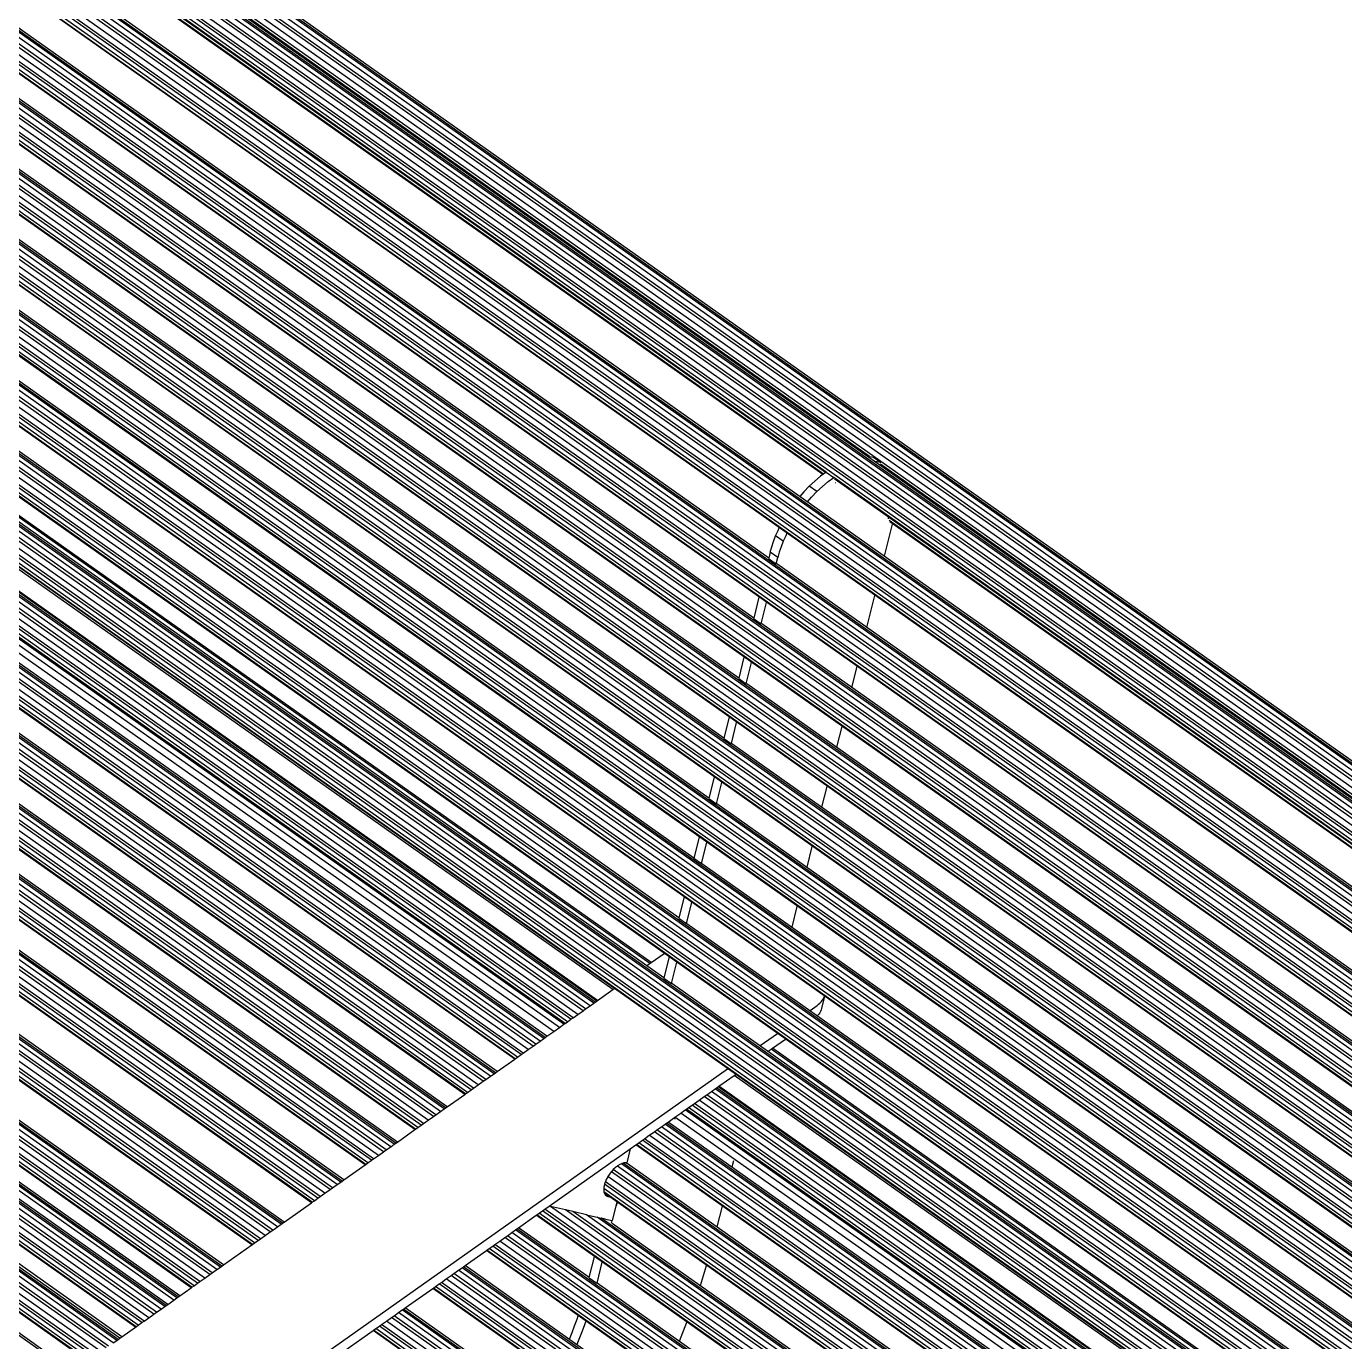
# Model space of a CAD drawing. Header units: millimetres. Extents: x 3440 to 9380, y -3644 to 556.
# Drawn here: x 7890.3 to 8384.1, y -1721.2 to -1228.3 of the extents above; entities that cross this region are included whole.
import ezdxf

# ---------------------------------------------------------------- set-up
doc = ezdxf.new("R2010")
doc.units = ezdxf.units.MM

msp = doc.modelspace()

# ---------------------------------------------------------------- linework, layer by layer
for p, q in [((8629.43, -1676.76), (7431.33, -829.58)), ((8630.15, -1676.55), (7432.06, -829.37)), ((8631.41, -1676.58), (7433.32, -829.4)), ((8608.15, -1681.6), (7410.05, -834.42)), ((8608.87, -1680.79), (7410.78, -833.61)), ((8610.41, -1679.45), (7412.32, -832.27)), ((8611.96, -1678.61), (7413.86, -831.43)), ((8612.68, -1678.4), (7414.59, -831.22)), ((8613.94, -1678.42), (7415.85, -831.24)), ((8624.35, -1681.57), (7426.26, -834.39)), ((8625.62, -1679.76), (7427.52, -832.58)), ((8626.34, -1678.94), (7428.25, -831.76)), ((8627.88, -1677.61), (7429.79, -830.43)), ((8605.67, -1686.26), (7407.57, -839.08)), ((8605.96, -1685.33), (7407.87, -838.15)), ((8606.88, -1683.41), (7408.79, -836.23)), ((8623.44, -1683.48), (7425.34, -836.3)), ((8605.42, -1687.98), (7407.33, -840.8)), ((8588.13, -1700.39), (7390.03, -853.21)), ((8588.85, -1699.57), (7390.76, -852.39)), ((8590.39, -1698.24), (7392.3, -851.06)), ((8591.94, -1697.39), (7393.84, -850.21)), ((8592.66, -1697.18), (7394.57, -850)), ((8593.92, -1697.21), (7395.83, -850.03)), ((8585.65, -1705.05), (7387.55, -857.87)), ((8585.94, -1704.11), (7387.85, -856.93)), ((8586.86, -1702.2), (7388.77, -855.02)), ((8585.4, -1706.76), (7387.31, -859.58)), ((8585.65, -1708.13), (7387.55, -860.95)), ((8585.94, -1708.64), (7387.85, -861.46)), ((8578.48, -1724.96), (7380.39, -877.78)), ((8579.21, -1724.15), (7381.12, -876.97)), ((8580.75, -1722.81), (7382.66, -875.63)), ((8582.29, -1721.96), (7384.2, -874.79)), ((8583.02, -1721.75), (7384.92, -874.57)), ((8576, -1729.62), (7377.91, -882.44)), ((8576.3, -1728.68), (7378.21, -881.5)), ((8577.22, -1726.77), (7379.13, -879.59)), ((8575.76, -1731.33), (7377.67, -884.15)), ((8576, -1732.7), (7377.91, -885.52)), ((8576.3, -1733.21), (7378.21, -886.04)), ((8575.15, -1745.28), (7377.05, -898.1)), ((8576.69, -1744.43), (7378.59, -897.25)), ((8577.41, -1744.22), (7379.32, -897.04)), ((8571.62, -1749.23), (7373.52, -902.05)), ((8572.88, -1747.42), (7374.79, -900.24)), ((8573.6, -1746.61), (7375.51, -899.43)), ((8570.15, -1753.8), (7372.06, -906.62)), ((8570.4, -1752.08), (7372.3, -904.9)), ((8570.4, -1755.17), (7372.3, -907.99)), ((8570.7, -1751.15), (7372.6, -903.97)), ((8570.7, -1755.68), (7372.6, -908.5)), ((8567.27, -1769.89), (7369.18, -922.71)), ((8568, -1769.08), (7369.9, -921.9)), ((8569.54, -1767.74), (7371.45, -920.56)), ((8571.08, -1766.89), (7372.99, -919.71)), ((8571.81, -1766.68), (7373.71, -919.5)), ((8564.79, -1774.55), (7366.7, -927.37)), ((8565.09, -1773.61), (7367, -926.43)), ((8566.01, -1771.7), (7367.92, -924.52)), ((8564.55, -1776.26), (7366.45, -929.08)), ((8564.79, -1777.63), (7366.7, -930.45)), ((8565.09, -1778.14), (7367, -930.96)), ((8563.93, -1790.2), (7365.84, -943.02)), ((8565.48, -1789.36), (7367.38, -942.18)), ((8566.2, -1789.15), (7368.11, -941.97)), ((8560.4, -1794.16), (7362.31, -946.98)), ((8561.67, -1792.35), (7363.57, -945.17)), ((8562.39, -1791.54), (7364.3, -944.36)), ((8558.94, -1798.73), (7360.85, -951.55)), ((8559.19, -1797.01), (7361.09, -949.83)), ((8559.19, -1800.1), (7361.09, -952.92)), ((8559.49, -1796.08), (7361.39, -948.9)), ((8559.49, -1800.61), (7361.39, -953.43)), ((8556.06, -1814.82), (7357.97, -967.64)), ((8556.78, -1814), (7358.69, -966.82)), ((8558.33, -1812.67), (7360.23, -965.49)), ((8559.87, -1811.82), (7361.78, -964.64)), ((8560.59, -1811.61), (7362.5, -964.43)), ((8553.58, -1819.48), (7355.49, -972.3)), ((8553.88, -1818.54), (7355.79, -971.36)), ((8554.8, -1816.63), (7356.7, -969.45)), ((8553.33, -1821.19), (7355.24, -974.01)), ((8553.58, -1822.56), (7355.49, -975.38)), ((8553.88, -1823.07), (7355.79, -975.89)), ((8554.26, -1834.29), (7356.17, -987.11)), ((8554.99, -1834.07), (7356.89, -986.9)), ((8549.19, -1839.09), (7351.1, -991.91)), ((8550.45, -1837.28), (7352.36, -990.1)), ((8551.18, -1836.47), (7353.09, -989.29)), ((8552.72, -1835.13), (7354.63, -987.95)), ((8547.73, -1843.66), (7349.64, -996.48)), ((8547.97, -1841.94), (7349.88, -994.76)), ((8548.27, -1841), (7350.18, -993.82)), ((8547.97, -1845.03), (7349.88, -997.85)), ((8548.27, -1845.54), (7350.18, -998.36)), ((8545.57, -1858.93), (7347.48, -1011.75)), ((8547.12, -1857.6), (7349.02, -1010.42)), ((8548.66, -1856.75), (7350.56, -1009.57)), ((8549.38, -1856.54), (7351.29, -1009.36)), ((8542.37, -1864.4), (7344.27, -1017.22)), ((8542.67, -1863.47), (7344.57, -1016.29)), ((8543.59, -1861.56), (7345.49, -1014.38)), ((8544.85, -1859.74), (7346.76, -1012.56)), ((8542.12, -1866.12), (7344.03, -1018.94)), ((8542.37, -1867.49), (7344.27, -1020.31)), ((8542.67, -1868), (7344.57, -1020.82)), ((8543.05, -1879.22), (7344.96, -1032.04)), ((8543.78, -1879), (7345.68, -1031.82)), ((8537.98, -1884.02), (7339.89, -1036.84)), ((8539.24, -1882.21), (7341.15, -1035.03)), ((8539.97, -1881.4), (7341.87, -1034.22)), ((8541.51, -1880.06), (7343.42, -1032.88)), ((8536.52, -1888.58), (7338.42, -1041.4)), ((8536.76, -1886.87), (7338.67, -1039.69)), ((8537.06, -1885.93), (7338.97, -1038.75)), ((8536.76, -1889.95), (7338.67, -1042.77)), ((8537.06, -1890.47), (7338.97, -1043.29)), ((8206.17, -1389.57), (7840.81, -1131.23)), ((8189.9, -1395.36), (7823.34, -1136.17)), ((8189.7, -1395.51), (7823.87, -1136.89)), ((8188.84, -1396.14), (7844.03, -1152.33)), ((8188.63, -1396.3), (7844.33, -1152.84)), ((8168.36, -1427.67), (7801.95, -1168.59)), ((8162.75, -1450.14), (7796.35, -1191.05)), ((8157.14, -1472.6), (7790.74, -1213.52)), ((8151.54, -1495.07), (7785.14, -1235.98)), ((8145.93, -1517.53), (7779.53, -1258.45)), ((8140.33, -1540), (7773.92, -1280.91)), ((8134.72, -1562.46), (7768.32, -1303.38)), ((8129.11, -1584.93), (7762.71, -1325.84)), ((8123.85, -1579.53), (7785.72, -1340.43)), ((8124.33, -1579.18), (7786.2, -1340.09)), ((8110.02, -1589.31), (7771.89, -1350.21)), ((8099.76, -1596.56), (7761.64, -1357.46)), ((8101.48, -1595.34), (7763.35, -1356.25)), ((8102.85, -1594.37), (7764.72, -1355.28)), ((8103.36, -1594.01), (7765.23, -1354.92)), ((8103.97, -1593.58), (7765.85, -1354.48)), ((8104.24, -1593.39), (7766.11, -1354.3)), ((8092.11, -1601.97), (7753.98, -1362.87)), ((8092.96, -1601.37), (7754.83, -1362.28)), ((8094.29, -1600.42), (7756.16, -1361.33)), ((8095.1, -1599.85), (7756.98, -1360.76)), ((8096.91, -1598.57), (7758.79, -1359.48)), ((8098.83, -1597.22), (7760.7, -1358.12)), ((8091.9, -1602.12), (7753.77, -1363.02)), ((8091.68, -1602.27), (7759.17, -1367.15)), ((8082.79, -1608.56), (7747.88, -1371.74)), ((8084.16, -1607.59), (7749.39, -1370.87)), ((8084.67, -1607.23), (7750.09, -1370.64)), ((8085.29, -1606.79), (7751.5, -1370.77)), ((8090, -1603.46), (7759.1, -1369.48)), ((8076.42, -1613.06), (7743.4, -1377.59)), ((8078.23, -1611.78), (7744.34, -1375.69)), ((8080.14, -1610.43), (7745.61, -1373.89)), ((8081.08, -1609.77), (7746.34, -1373.07)), ((8087.84, -1604.99), (7759.91, -1373.11)), ((8074.27, -1614.58), (7742.77, -1380.18)), ((8073.42, -1615.18), (7742.83, -1381.42)), ((8073.21, -1615.33), (7742.94, -1381.8)), ((8075.6, -1613.64), (7743.08, -1378.51)), ((8205.6, -1389.55), (8206.05, -1389.56)), ((8206.05, -1389.56), (8206.17, -1389.57)), ((8206.17, -1389.57), (8207.57, -1389.8)), ((8207.57, -1389.8), (8210.41, -1391.81)), ((8208.9, -1391.57), (8208.45, -1391.57)), ((8210.41, -1391.81), (8208.9, -1391.57)), ((8576.29, -1651.29), (8210.22, -1392.44)), ((8061.45, -1623.65), (7740.01, -1396.35)), ((8062.39, -1622.98), (7740.73, -1395.54)), ((8064.1, -1621.77), (7742.27, -1394.2)), ((8065.47, -1620.8), (7743.79, -1393.34)), ((8065.98, -1620.44), (7744.48, -1393.1)), ((8066.6, -1620.01), (7745.89, -1393.23)), ((8187.76, -1396.94), (8185.64, -1398.71)), ((8188.63, -1396.3), (8187.76, -1396.94)), ((8188.84, -1396.14), (8188.63, -1396.3)), ((8189.7, -1395.51), (8188.84, -1396.14)), ((8189.9, -1395.36), (8189.7, -1395.51)), ((8189.9, -1395.36), (8192.75, -1397.38)), ((8190.61, -1398.95), (8192.75, -1397.38)), ((8560.03, -1657.08), (8192.75, -1397.38)), ((8056.92, -1626.85), (7737.48, -1400.98)), ((8057.73, -1626.28), (7737.8, -1400.05)), ((8059.54, -1625), (7738.74, -1398.16)), ((8183.55, -1400.67), (8181.52, -1402.79)), ((8185.64, -1398.71), (8183.55, -1400.67)), ((8186.4, -1402.68), (8183.55, -1400.67)), ((8186.4, -1402.68), (8188.49, -1400.73)), ((8188.49, -1400.73), (8190.61, -1398.95)), ((8193.05, -1397.88), (8193.14, -1397.96)), ((8193.14, -1397.96), (8193.2, -1398.03)), ((8193.2, -1398.03), (8193.28, -1398.1)), ((8193.26, -1399.57), (8193.22, -1399.54)), ((8559.82, -1657.23), (8193.28, -1398.1)), ((8193.47, -1399.41), (8193.43, -1399.39)), ((8035.83, -1641.76), (7702.53, -1406.08)), ((8036.05, -1641.61), (7703.15, -1406.22)), ((8036.89, -1641.01), (7705.64, -1406.78)), ((8055.58, -1627.8), (7737.17, -1402.64)), ((8054.73, -1628.4), (7737.23, -1403.88)), ((8054.52, -1628.55), (7737.34, -1404.26)), ((8181.52, -1402.79), (8180.09, -1404.46)), ((8182.94, -1406.47), (8184.37, -1404.81)), ((8184.37, -1404.81), (8186.4, -1402.68)), ((8022.19, -1651.41), (7684.06, -1412.31)), ((8024.1, -1650.05), (7685.98, -1410.96)), ((8025.04, -1649.39), (7686.91, -1410.3)), ((8026.76, -1648.18), (7688.63, -1409.09)), ((8028.12, -1647.21), (7690, -1408.12)), ((8028.64, -1646.85), (7690.51, -1407.76)), ((8038.23, -1640.07), (7709.56, -1407.66)), ((8039.04, -1639.49), (7711.94, -1408.2)), ((8040.85, -1638.21), (7717.26, -1409.4)), ((8042.76, -1636.86), (7722.88, -1410.67)), ((8043.7, -1636.2), (7725.63, -1411.29)), ((8210.37, -1410.29), (8210.38, -1410.32)), ((8213.26, -1412.91), (8213.21, -1412.22)), ((8017.17, -1654.95), (7679.05, -1415.86)), ((8017.39, -1654.8), (7679.26, -1415.71)), ((8018.23, -1654.21), (7680.11, -1415.11)), ((8019.57, -1653.26), (7681.44, -1414.17)), ((8020.38, -1652.69), (7682.25, -1413.6)), ((8045.42, -1634.99), (7730.67, -1412.43)), ((8046.79, -1634.02), (7734.69, -1413.33)), ((8047.3, -1633.65), (7736.2, -1413.67)), ((8047.91, -1633.22), (7740.29, -1415.7)), ((8170.97, -1419.29), (8171.88, -1417.22)), ((8171.88, -1417.22), (8172.35, -1416.28)), ((8211.8, -1426.88), (8214.79, -1414.88)), ((8558.97, -1657.86), (8213.45, -1413.54)), ((8558.76, -1658.01), (8213.75, -1414.05)), ((8008.57, -1661.04), (7670.44, -1421.95)), ((8009.18, -1660.61), (7671.05, -1421.51)), ((8169.49, -1423.38), (8170.17, -1421.35)), ((8170.17, -1421.35), (8170.97, -1419.29)), ((8173.82, -1421.31), (8170.97, -1419.29)), ((8173.82, -1421.31), (8173.02, -1423.37)), ((8174.74, -1419.23), (8173.82, -1421.31)), ((8175.2, -1418.29), (8174.74, -1419.23)), ((8210.48, -1418.72), (8210.47, -1418.75)), ((8002.12, -1665.6), (7663.99, -1426.51)), ((8004.03, -1664.25), (7665.91, -1425.15)), ((8004.97, -1663.59), (7666.84, -1424.49)), ((8006.68, -1662.37), (7668.56, -1423.28)), ((8008.05, -1661.4), (7669.93, -1422.31)), ((8168.93, -1425.38), (8168.36, -1427.67)), ((8168.93, -1425.38), (8169.49, -1423.38)), ((8171.78, -1427.39), (8168.93, -1425.38)), ((8172.34, -1425.4), (8171.78, -1427.39)), ((8173.02, -1423.37), (8172.34, -1425.4)), ((7997.1, -1669.15), (7658.98, -1430.05)), ((7997.32, -1669), (7659.19, -1429.9)), ((7998.16, -1668.4), (7660.03, -1429.31)), ((7999.5, -1667.45), (7661.37, -1428.36)), ((8000.31, -1666.88), (7662.18, -1427.79)), ((8168.36, -1427.67), (8168.34, -1427.76)), ((8168.34, -1427.76), (8171.19, -1429.76)), ((8171.19, -1429.76), (8171.78, -1427.39)), ((8538.48, -1689.39), (8171.37, -1429.8)), ((7981.66, -1680.07), (7643.53, -1440.98)), ((7982.59, -1679.41), (7644.46, -1440.32)), ((7984.31, -1678.19), (7646.18, -1439.1)), ((7985.68, -1677.23), (7647.55, -1438.13)), ((7986.19, -1676.86), (7648.06, -1437.77)), ((7986.8, -1676.43), (7648.68, -1437.34)), ((8029.25, -1646.41), (7734.69, -1438.13)), ((8205.14, -1453.56), (8208.13, -1441.58)), ((7974.73, -1684.97), (7636.6, -1445.88)), ((7974.94, -1684.82), (7636.81, -1445.73)), ((7975.79, -1684.22), (7637.66, -1445.13)), ((7977.12, -1683.28), (7638.99, -1444.18)), ((7977.93, -1682.7), (7639.8, -1443.61)), ((7979.74, -1681.42), (7641.62, -1442.33)), ((8164.72, -1442.27), (8162.75, -1450.14)), ((8165.58, -1452.22), (8167.57, -1444.28)), ((8162.75, -1450.14), (8162.73, -1450.22)), ((8162.73, -1450.22), (8165.58, -1452.22)), ((7959.93, -1695.44), (7621.8, -1456.34)), ((7961.64, -1694.22), (7623.51, -1455.13)), ((7963.01, -1693.25), (7624.88, -1454.16)), ((7963.52, -1692.89), (7625.39, -1453.8)), ((7964.14, -1692.46), (7626.01, -1453.37)), ((8532.88, -1711.86), (8165.76, -1452.27)), ((7952.27, -1700.85), (7614.14, -1461.75)), ((7953.12, -1700.25), (7614.99, -1461.16)), ((7954.45, -1699.3), (7616.33, -1460.21)), ((7955.27, -1698.73), (7617.14, -1459.64)), ((7957.08, -1697.45), (7618.95, -1458.36)), ((7958.99, -1696.1), (7620.86, -1457)), ((7952.06, -1701), (7613.93, -1461.9)), ((8159.11, -1464.73), (8157.14, -1472.6)), ((7939.01, -1710.23), (7600.88, -1471.13)), ((7940.72, -1709.01), (7602.6, -1469.92)), ((7942.09, -1708.04), (7603.97, -1468.95)), ((7942.61, -1707.68), (7604.48, -1468.59)), ((7943.22, -1707.25), (7605.09, -1468.16)), ((8159.98, -1474.69), (8161.96, -1466.75)), ((8199.54, -1476.03), (8201.47, -1468.26)), ((7931.36, -1715.64), (7593.23, -1476.55)), ((7932.2, -1715.04), (7594.07, -1475.95)), ((7933.54, -1714.1), (7595.41, -1475)), ((7934.35, -1713.52), (7596.22, -1474.43)), ((7936.16, -1712.24), (7598.03, -1473.15)), ((7938.07, -1710.89), (7599.94, -1471.8)), ((8157.14, -1472.6), (8157.13, -1472.69)), ((8157.13, -1472.69), (8159.98, -1474.69)), ((8527.27, -1734.32), (8160.15, -1474.73)), ((7924.65, -1720.38), (7586.53, -1481.28)), ((7925.27, -1719.94), (7587.14, -1480.85)), ((7918.21, -1724.93), (7580.08, -1485.84)), ((7920.12, -1723.58), (7581.99, -1484.49)), ((7921.06, -1722.92), (7582.93, -1483.83)), ((7922.77, -1721.71), (7584.65, -1482.61)), ((7924.14, -1720.74), (7586.02, -1481.65)), ((7914.25, -1727.73), (7576.12, -1488.64)), ((7915.59, -1726.79), (7577.46, -1487.7)), ((7916.4, -1726.21), (7578.27, -1487.12)), ((8153.5, -1487.2), (8151.54, -1495.07)), ((8154.39, -1497.08), (8156.36, -1489.21)), ((8193.93, -1498.49), (8195.87, -1490.72)), ((7907.09, -1732.79), (7568.97, -1493.7)), ((7907.71, -1732.36), (7569.58, -1493.27)), ((8151.54, -1495.07), (8151.52, -1495.15)), ((8151.52, -1495.15), (8154.37, -1497.15)), ((8154.37, -1497.15), (8154.39, -1497.08)), ((8154.41, -1497.1), (8154.39, -1497.08)), ((8521.66, -1756.79), (8154.55, -1497.2)), ((8147.9, -1509.66), (8145.93, -1517.53)), ((8148.76, -1519.62), (8150.75, -1511.68)), ((8188.32, -1520.95), (8190.26, -1513.19)), ((8145.93, -1517.53), (8145.92, -1517.62)), ((8145.92, -1517.62), (8148.76, -1519.62)), ((8516.06, -1779.25), (8148.94, -1519.66)), ((7931.14, -1715.79), (7671.08, -1531.89)), ((8142.29, -1532.12), (8140.33, -1540)), ((8143.16, -1542.08), (8145.14, -1534.14)), ((8182.72, -1543.42), (8184.66, -1535.65)), ((7946.7, -1704.79), (7713.5, -1539.89)), ((7947.18, -1704.45), (7713.88, -1539.48)), ((7947.78, -1704.02), (7714.35, -1538.96)), ((8140.33, -1540), (8140.31, -1540.08)), ((8140.31, -1540.08), (8143.16, -1542.08)), ((7913.4, -1728.33), (7651.95, -1543.5)), ((7945.5, -1705.64), (7712.56, -1540.92)), ((8510.45, -1801.71), (8143.34, -1542.13)), ((8136.69, -1554.59), (8134.72, -1562.46)), ((7926.1, -1719.35), (7696.64, -1557.1)), ((8137.55, -1564.55), (8139.54, -1556.61)), ((8177.11, -1565.88), (8179.05, -1558.12)), ((8134.72, -1562.46), (8134.7, -1562.55)), ((8134.7, -1562.55), (8137.55, -1564.55)), ((8504.85, -1824.18), (8137.73, -1564.59)), ((7913.19, -1728.48), (7685.12, -1567.29)), ((8122.75, -1580.3), (8123.85, -1579.53)), ((8123.85, -1579.53), (8124.33, -1579.18)), ((8124.33, -1579.18), (8129.21, -1575.73)), ((8131.08, -1577.05), (8129.11, -1584.93)), ((8131.95, -1587.01), (8133.93, -1579.07)), ((8129.11, -1584.93), (8129.1, -1585.01)), ((8129.1, -1585.01), (8131.95, -1587.01)), ((8104.24, -1593.39), (8110.02, -1589.31)), ((8110.02, -1589.31), (8110.52, -1588.95)), ((8499.24, -1846.64), (8132.12, -1587.05)), ((8101.48, -1595.34), (8102.85, -1594.37)), ((8102.85, -1594.37), (8103.36, -1594.01)), ((8103.36, -1594.01), (8103.97, -1593.58)), ((8103.97, -1593.58), (8104.24, -1593.39)), ((8186.48, -1595.24), (8187.04, -1594.81)), ((8187.04, -1594.81), (8187.55, -1594.36)), ((8187.55, -1594.36), (8188.01, -1593.88)), ((8188.01, -1593.88), (8188.42, -1593.38)), ((8189.32, -1591.81), (8188.17, -1596.37)), ((8188.42, -1593.38), (8188.77, -1592.86)), ((8188.77, -1592.86), (8189.06, -1592.32)), ((8189.06, -1592.32), (8189.29, -1591.79)), ((8094.29, -1600.42), (8095.1, -1599.85)), ((8095.1, -1599.85), (8096.91, -1598.57)), ((8096.91, -1598.57), (8098.83, -1597.22)), ((8098.83, -1597.22), (8099.76, -1596.56)), ((8099.76, -1596.56), (8101.48, -1595.34)), ((8183.86, -1597.09), (8186.48, -1595.24)), ((8186.71, -1599.04), (8186.68, -1599.08)), ((8187.12, -1598.54), (8186.71, -1599.04)), ((8187.47, -1598.02), (8187.12, -1598.54)), ((8187.76, -1597.48), (8187.47, -1598.02)), ((8188, -1596.93), (8187.76, -1597.48)), ((8188.17, -1596.37), (8188, -1596.93)), ((8087.84, -1604.99), (8090, -1603.46)), ((8090, -1603.46), (8091.68, -1602.27)), ((8091.68, -1602.27), (8091.9, -1602.12)), ((8091.9, -1602.12), (8092.11, -1601.97)), ((8092.11, -1601.97), (8092.96, -1601.37)), ((8092.96, -1601.37), (8094.29, -1600.42)), ((8080.14, -1610.43), (8081.08, -1609.77)), ((8081.08, -1609.77), (8082.79, -1608.56)), ((8082.79, -1608.56), (8084.16, -1607.59)), ((8084.16, -1607.59), (8084.67, -1607.23)), ((8084.67, -1607.23), (8085.29, -1606.79)), ((8085.29, -1606.79), (8087.84, -1604.99)), ((8165.18, -1610.3), (8171.64, -1605.73)), ((8169.76, -1611.3), (8174.64, -1607.85)), ((8073.42, -1615.18), (8074.27, -1614.58)), ((8074.27, -1614.58), (8075.6, -1613.64)), ((8075.6, -1613.64), (8076.42, -1613.06)), ((8076.42, -1613.06), (8078.23, -1611.78)), ((8078.23, -1611.78), (8080.14, -1610.43)), ((8168.18, -1612.42), (8169.27, -1611.65)), ((8169.27, -1611.65), (8169.76, -1611.3)), ((8499.59, -1845.22), (8169.27, -1611.65)), ((8499.74, -1844.64), (8169.76, -1611.3)), ((7896.56, -1800.24), (8152.95, -1618.95)), ((8066.6, -1620.01), (8073.21, -1615.33)), ((8073.21, -1615.33), (8073.42, -1615.18)), ((8059.54, -1625), (8061.45, -1623.65)), ((8061.45, -1623.65), (8062.39, -1622.98)), ((8062.39, -1622.98), (8064.1, -1621.77)), ((8064.1, -1621.77), (8065.47, -1620.8)), ((8065.47, -1620.8), (8065.98, -1620.44)), ((8065.98, -1620.44), (8066.6, -1620.01)), ((8149.66, -1625.51), (8155.44, -1621.43)), ((8155.44, -1621.43), (8155.95, -1621.07)), ((8495.45, -1861.85), (8155.44, -1621.43)), ((8047.91, -1633.22), (8054.52, -1628.55)), ((8054.52, -1628.55), (8054.73, -1628.4)), ((8054.73, -1628.4), (8055.58, -1627.8)), ((8055.58, -1627.8), (8056.92, -1626.85)), ((8056.92, -1626.85), (8057.73, -1626.28)), ((8057.73, -1626.28), (8059.54, -1625)), ((8142.34, -1630.69), (8144.25, -1629.34)), ((8144.25, -1629.34), (8145.19, -1628.68)), ((8533.64, -1904.67), (8144.25, -1629.34)), ((8145.19, -1628.68), (8146.91, -1627.46)), ((8534.36, -1903.86), (8145.19, -1628.68)), ((8146.91, -1627.46), (8148.27, -1626.49)), ((8535.9, -1902.53), (8146.91, -1627.46)), ((8148.27, -1626.49), (8148.79, -1626.13)), ((8537.45, -1901.68), (8148.27, -1626.49)), ((8148.79, -1626.13), (8149.4, -1625.7)), ((8538.17, -1901.47), (8148.79, -1626.13)), ((8149.4, -1625.7), (8149.66, -1625.51)), ((8493.63, -1869.11), (8149.4, -1625.7)), ((8493.71, -1868.79), (8149.66, -1625.51)), ((8045.42, -1634.99), (8046.79, -1634.02)), ((8046.79, -1634.02), (8047.3, -1633.65)), ((8047.3, -1633.65), (8047.91, -1633.22)), ((8135.42, -1635.58), (8137.1, -1634.39)), ((8137.1, -1634.39), (8137.32, -1634.24)), ((8489.95, -1883.89), (8137.1, -1634.39)), ((8137.32, -1634.24), (8137.54, -1634.09)), ((8531.46, -1912.93), (8137.32, -1634.24)), ((8137.54, -1634.09), (8138.38, -1633.49)), ((8531.16, -1912.42), (8137.54, -1634.09)), ((8138.38, -1633.49), (8139.72, -1632.55)), ((8530.91, -1911.05), (8138.38, -1633.49)), ((8139.72, -1632.55), (8140.53, -1631.97)), ((8531.16, -1909.33), (8139.72, -1632.55)), ((8140.53, -1631.97), (8142.34, -1630.69)), ((8531.46, -1908.4), (8140.53, -1631.97)), ((8532.37, -1906.48), (8142.34, -1630.69)), ((8038.23, -1640.07), (8039.04, -1639.49)), ((8039.04, -1639.49), (8040.85, -1638.21)), ((8040.85, -1638.21), (8042.76, -1636.86)), ((8042.76, -1636.86), (8043.7, -1636.2)), ((8043.7, -1636.2), (8045.42, -1634.99)), ((8129.59, -1639.71), (8130.1, -1639.35)), ((8130.1, -1639.35), (8130.71, -1638.91)), ((8532.56, -1923.93), (8130.1, -1639.35)), ((8130.71, -1638.91), (8132.68, -1637.52)), ((8488.03, -1891.57), (8130.71, -1638.91)), ((8132.68, -1637.52), (8133.26, -1637.11)), ((8132.68, -1637.52), (8133.36, -1637.77)), ((8133.26, -1637.11), (8135.42, -1635.58)), ((8488.79, -1888.51), (8133.26, -1637.11)), ((8489.44, -1885.91), (8135.42, -1635.58)), ((8029.25, -1646.41), (8035.83, -1641.76)), ((8035.83, -1641.76), (8036.05, -1641.61)), ((8036.05, -1641.61), (8036.89, -1641.01)), ((8036.89, -1641.01), (8038.23, -1640.07)), ((8121.84, -1645.19), (8123.65, -1643.9)), ((8123.65, -1643.9), (8125.57, -1642.55)), ((8526.77, -1928.95), (8123.65, -1643.9)), ((8125.57, -1642.55), (8126.5, -1641.89)), ((8528.03, -1927.14), (8125.57, -1642.55)), ((8126.5, -1641.89), (8128.22, -1640.68)), ((8528.75, -1926.33), (8126.5, -1641.89)), ((8128.22, -1640.68), (8129.59, -1639.71)), ((8530.3, -1924.99), (8128.22, -1640.68)), ((8531.84, -1924.14), (8129.59, -1639.71)), ((8024.1, -1650.05), (8025.04, -1649.39)), ((8025.04, -1649.39), (8026.76, -1648.18)), ((8026.76, -1648.18), (8028.12, -1647.21)), ((8028.12, -1647.21), (8028.64, -1646.85)), ((8028.64, -1646.85), (8029.25, -1646.41)), ((8086.07, -1670.48), (8116.49, -1648.97)), ((8116.49, -1648.97), (8115.17, -1654.24)), ((8116.49, -1648.97), (8118.64, -1647.45)), ((8118.64, -1647.45), (8118.85, -1647.3)), ((8522.22, -1932.83), (8118.64, -1647.45)), ((8118.85, -1647.3), (8119.7, -1646.7)), ((8522.44, -1932.68), (8118.85, -1647.3)), ((8119.7, -1646.7), (8121.03, -1645.76)), ((8523.28, -1932.08), (8119.7, -1646.7)), ((8121.03, -1645.76), (8121.84, -1645.19)), ((8524.62, -1931.14), (8121.03, -1645.76)), ((8525.43, -1930.56), (8121.84, -1645.19)), ((8017.39, -1654.8), (8018.23, -1654.21)), ((8018.23, -1654.21), (8019.57, -1653.26)), ((8019.57, -1653.26), (8020.38, -1652.69)), ((8020.38, -1652.69), (8022.19, -1651.41)), ((8022.19, -1651.41), (8024.1, -1650.05)), ((8113.9, -1654.32), (8113.36, -1654.47)), ((8114.12, -1654.25), (8113.9, -1654.32)), ((8515, -1937.94), (8113.9, -1654.32)), ((8114.81, -1654.19), (8114.12, -1654.25)), ((8115.13, -1654.4), (8114.81, -1654.19)), ((8114.97, -1654.21), (8114.81, -1654.19)), ((8115.15, -1654.34), (8114.97, -1654.21)), ((8115.17, -1654.24), (8114.97, -1654.21)), ((8115.13, -1654.4), (8115.15, -1654.34)), ((8115.15, -1654.34), (8115.17, -1654.24)), ((8154.69, -1655.74), (8155.3, -1653.29)), ((8009.18, -1660.61), (8017.17, -1654.95)), ((8017.17, -1654.95), (8017.39, -1654.8)), ((8108.7, -1658.51), (8108.15, -1659.37)), ((8109.39, -1657.6), (8108.7, -1658.51)), ((8109.42, -1657.56), (8109.39, -1657.6)), ((8110.15, -1656.75), (8109.42, -1657.56)), ((8510.46, -1941.15), (8109.42, -1657.56)), ((8110.94, -1656), (8110.15, -1656.75)), ((8511.4, -1940.48), (8110.15, -1656.75)), ((8111.68, -1655.41), (8110.94, -1656)), ((8111.75, -1655.36), (8111.68, -1655.41)), ((8513.12, -1939.27), (8111.68, -1655.41)), ((8112.57, -1654.85), (8111.75, -1655.36)), ((8113.2, -1654.55), (8112.57, -1654.85)), ((8113.36, -1654.47), (8113.2, -1654.55)), ((8514.49, -1938.3), (8113.2, -1654.55)), ((8482.42, -1914.04), (8115.31, -1654.45)), ((8004.03, -1664.25), (8004.97, -1663.59)), ((8004.97, -1663.59), (8006.68, -1662.37)), ((8006.68, -1662.37), (8008.05, -1661.4)), ((8008.05, -1661.4), (8008.57, -1661.04)), ((8008.57, -1661.04), (8009.18, -1660.61)), ((8106.58, -1663.86), (8106.55, -1664.24)), ((8106.61, -1663.38), (8106.58, -1663.86)), ((8504.59, -1945.3), (8106.58, -1663.86)), ((8106.8, -1662.45), (8106.61, -1663.38)), ((8106.89, -1662.19), (8106.8, -1662.45)), ((8107.12, -1661.48), (8106.89, -1662.19)), ((8505.93, -1944.35), (8106.89, -1662.19)), ((8107.21, -1661.27), (8107.12, -1661.48)), ((8107.54, -1660.48), (8107.21, -1661.27)), ((8506.74, -1943.78), (8107.21, -1661.27)), ((8108.07, -1659.48), (8107.54, -1660.48)), ((8108.15, -1659.37), (8108.07, -1659.48)), ((8508.55, -1942.5), (8108.15, -1659.37)), ((7986.8, -1676.43), (7997.1, -1669.15)), ((7997.1, -1669.15), (7997.32, -1669)), ((7997.32, -1669), (7998.16, -1668.4)), ((7998.16, -1668.4), (7999.5, -1667.45)), ((7999.5, -1667.45), (8000.31, -1666.88)), ((8000.31, -1666.88), (8002.12, -1665.6)), ((8002.12, -1665.6), (8004.03, -1664.25)), ((8106.55, -1664.24), (8106.61, -1665.01)), ((8106.61, -1665.01), (8106.64, -1665.1)), ((8503.75, -1945.9), (8106.64, -1665.1)), ((8106.64, -1665.1), (8106.75, -1665.47)), ((8503.54, -1946.04), (8106.75, -1665.47)), ((8106.75, -1665.47), (8106.8, -1665.67)), ((8106.8, -1665.67), (8107.08, -1666.14)), ((8108.07, -1666.84), (8107.08, -1666.14)), ((8107.08, -1666.14), (8107.12, -1666.2)), ((8107.12, -1666.2), (8107.54, -1666.6)), ((8107.54, -1666.6), (8108.07, -1666.84)), ((8108.07, -1666.84), (8108.69, -1666.93)), ((8111.51, -1668.93), (8109.79, -1675.83)), ((8111.58, -1668.98), (8111.28, -1670.3)), ((8074.68, -1678.54), (8081.26, -1673.88)), ((8081.26, -1673.88), (8081.47, -1673.73)), ((8484.85, -1959.26), (8081.26, -1673.88)), ((8081.47, -1673.73), (8082.32, -1673.13)), ((8485.06, -1959.11), (8081.47, -1673.73)), ((8082.32, -1673.13), (8083.65, -1672.19)), ((8485.91, -1958.51), (8082.32, -1673.13)), ((8083.65, -1672.19), (8084.47, -1671.61)), ((8487.24, -1957.57), (8083.65, -1672.19)), ((8084.47, -1671.61), (8086.07, -1670.48)), ((8488.05, -1956.99), (8084.47, -1671.61)), ((8086.68, -1670.61), (8086.07, -1670.48)), ((8489.86, -1955.71), (8086.68, -1670.61)), ((8092.29, -1671.88), (8086.68, -1670.61)), ((8491.78, -1954.36), (8092.29, -1671.88)), ((8095.04, -1672.5), (8092.29, -1671.88)), ((8492.71, -1953.7), (8095.04, -1672.5)), ((8100.08, -1673.64), (8095.04, -1672.5)), ((8494.43, -1952.48), (8100.08, -1673.64)), ((8100.08, -1673.64), (8104.1, -1674.55)), ((8149.08, -1678.21), (8151.02, -1670.44)), ((7982.59, -1679.41), (7984.31, -1678.19)), ((7984.31, -1678.19), (7985.68, -1677.23)), ((7985.68, -1677.23), (7986.19, -1676.86)), ((7986.19, -1676.86), (7986.8, -1676.43)), ((8073.55, -1679.33), (8074.06, -1678.97)), ((8074.06, -1678.97), (8074.68, -1678.54)), ((8477.65, -1964.35), (8074.06, -1678.97)), ((8101.09, -1697.21), (8074.68, -1678.54)), ((8495.8, -1951.52), (8104.1, -1674.55)), ((8104.1, -1674.55), (8105.61, -1674.89)), ((8496.31, -1951.15), (8105.61, -1674.89)), ((8107.25, -1675.26), (8105.61, -1674.89)), ((8107.25, -1675.26), (8109.79, -1675.83)), ((8109.52, -1676.87), (8109.79, -1675.83)), ((8476.82, -1936.5), (8109.7, -1676.91)), ((7975.79, -1684.22), (7977.12, -1683.28)), ((7977.12, -1683.28), (7977.93, -1682.7)), ((7977.93, -1682.7), (7979.74, -1681.42)), ((7979.74, -1681.42), (7981.66, -1680.07)), ((7981.66, -1680.07), (7982.59, -1679.41)), ((8065.81, -1684.81), (8067.62, -1683.53)), ((8067.62, -1683.53), (8069.53, -1682.18)), ((8471.2, -1968.91), (8067.62, -1683.53)), ((8069.53, -1682.18), (8070.47, -1681.51)), ((8473.12, -1967.55), (8069.53, -1682.18)), ((8070.47, -1681.51), (8072.18, -1680.3)), ((8474.05, -1966.89), (8070.47, -1681.51)), ((8072.18, -1680.3), (8073.55, -1679.33)), ((8475.77, -1965.68), (8072.18, -1680.3)), ((8477.14, -1964.71), (8073.55, -1679.33)), ((7964.14, -1692.46), (7974.73, -1684.97)), ((7974.73, -1684.97), (7974.94, -1684.82)), ((7974.94, -1684.82), (7975.79, -1684.22)), ((8054.61, -1692.73), (8062.6, -1687.08)), ((8062.6, -1687.08), (8062.81, -1686.93)), ((8466.19, -1972.45), (8062.6, -1687.08)), ((8062.81, -1686.93), (8063.66, -1686.33)), ((8466.4, -1972.3), (8062.81, -1686.93)), ((8063.66, -1686.33), (8064.99, -1685.38)), ((8467.25, -1971.71), (8063.66, -1686.33)), ((8064.99, -1685.38), (8065.81, -1684.81)), ((8468.58, -1970.76), (8064.99, -1685.38)), ((8469.39, -1970.19), (8065.81, -1684.81)), ((7961.64, -1694.22), (7963.01, -1693.25)), ((7963.01, -1693.25), (7963.52, -1692.89)), ((7963.52, -1692.89), (7964.14, -1692.46)), ((8052.11, -1694.49), (8053.48, -1693.52)), ((8053.48, -1693.52), (8053.99, -1693.16)), ((8457.07, -1978.9), (8053.48, -1693.52)), ((8053.99, -1693.16), (8054.61, -1692.73)), ((8457.58, -1978.54), (8053.99, -1693.16)), ((8458.19, -1978.11), (8054.61, -1692.73)), ((8101.09, -1697.21), (8103.05, -1689.38)), ((8105.9, -1691.39), (8103.93, -1699.3)), ((8142.84, -1700.22), (8145.1, -1692.68)), ((7954.45, -1699.3), (7955.27, -1698.73)), ((7955.27, -1698.73), (7957.08, -1697.45)), ((7957.08, -1697.45), (7958.99, -1696.1)), ((7958.99, -1696.1), (7959.93, -1695.44)), ((7959.93, -1695.44), (7961.64, -1694.22)), ((8045.74, -1699), (8047.55, -1697.72)), ((8047.55, -1697.72), (8049.46, -1696.37)), ((8451.13, -1983.1), (8047.55, -1697.72)), ((8049.46, -1696.37), (8050.4, -1695.71)), ((8453.05, -1981.75), (8049.46, -1696.37)), ((8050.4, -1695.71), (8052.11, -1694.49)), ((8453.98, -1981.08), (8050.4, -1695.71)), ((8455.7, -1979.87), (8052.11, -1694.49)), ((8101.08, -1697.3), (8101.09, -1697.21)), ((8101.08, -1697.3), (8103.93, -1699.3)), ((7947.78, -1704.02), (7952.06, -1701)), ((7952.06, -1701), (7952.27, -1700.85)), ((7952.27, -1700.85), (7953.12, -1700.25)), ((7953.12, -1700.25), (7954.45, -1699.3)), ((8032.23, -1708.55), (8042.53, -1701.27)), ((8042.53, -1701.27), (8042.74, -1701.12)), ((8446.12, -1986.65), (8042.53, -1701.27)), ((8042.74, -1701.12), (8043.59, -1700.52)), ((8446.33, -1986.5), (8042.74, -1701.12)), ((8043.59, -1700.52), (8044.92, -1699.58)), ((8447.17, -1985.9), (8043.59, -1700.52)), ((8044.92, -1699.58), (8045.74, -1699)), ((8448.51, -1984.95), (8044.92, -1699.58)), ((8449.32, -1984.38), (8045.74, -1699)), ((8471.22, -1958.93), (8104.1, -1699.34)), ((7940.72, -1709.01), (7942.09, -1708.04)), ((7942.09, -1708.04), (7942.61, -1707.68)), ((7942.61, -1707.68), (7943.22, -1707.25)), ((7943.22, -1707.25), (7945.5, -1705.64)), ((7945.5, -1705.64), (7946.7, -1704.79)), ((7946.7, -1704.79), (7947.18, -1704.45)), ((7947.18, -1704.45), (7947.78, -1704.02)), ((8031.62, -1708.99), (8032.23, -1708.55)), ((8435.82, -1993.93), (8032.23, -1708.55)), ((7933.54, -1714.1), (7934.35, -1713.52)), ((7934.35, -1713.52), (7936.16, -1712.24)), ((7936.16, -1712.24), (7938.07, -1710.89)), ((7938.07, -1710.89), (7939.01, -1710.23)), ((7939.01, -1710.23), (7940.72, -1709.01)), ((8023.36, -1714.82), (8025.17, -1713.54)), ((8025.17, -1713.54), (8027.08, -1712.19)), ((8428.76, -1998.92), (8025.17, -1713.54)), ((8027.08, -1712.19), (8028.02, -1711.53)), ((8430.67, -1997.57), (8027.08, -1712.19)), ((8028.02, -1711.53), (8029.73, -1710.32)), ((8431.6, -1996.91), (8028.02, -1711.53)), ((8029.73, -1710.32), (8031.1, -1709.35)), ((8433.32, -1995.69), (8029.73, -1710.32)), ((8031.1, -1709.35), (8031.62, -1708.99)), ((8434.69, -1994.73), (8031.1, -1709.35)), ((8435.2, -1994.36), (8031.62, -1708.99)), ((8095.66, -1715.31), (8096.56, -1712.85)), ((8096.56, -1712.85), (8097.03, -1711.51)), ((8099.88, -1713.52), (8099.42, -1714.87)), ((7926.1, -1719.35), (7931.14, -1715.79)), ((7931.14, -1715.79), (7931.36, -1715.64)), ((7931.36, -1715.64), (7932.2, -1715.04)), ((7932.2, -1715.04), (7933.54, -1714.1)), ((8009.56, -1724.58), (8020.15, -1717.09)), ((8020.15, -1717.09), (8020.37, -1716.94)), ((8423.74, -2002.47), (8020.15, -1717.09)), ((8020.37, -1716.94), (8021.21, -1716.34)), ((8423.95, -2002.32), (8020.37, -1716.94)), ((8021.21, -1716.34), (8022.55, -1715.4)), ((8424.8, -2001.72), (8021.21, -1716.34)), ((8022.55, -1715.4), (8023.36, -1714.82)), ((8426.13, -2000.78), (8022.55, -1715.4)), ((8426.94, -2000.2), (8023.36, -1714.82)), ((8093.69, -1720.24), (8094.7, -1717.78)), ((8094.7, -1717.78), (8095.66, -1715.31)), ((8098.51, -1717.32), (8097.55, -1719.79)), ((8099.42, -1714.87), (8098.51, -1717.32)), ((8134.93, -1721.02), (8137.75, -1713.91)), ((7922.77, -1721.71), (7924.14, -1720.74)), ((7924.14, -1720.74), (7924.65, -1720.38)), ((7924.65, -1720.38), (7925.27, -1719.94)), ((7925.27, -1719.94), (7926.1, -1719.35)), ((8097.55, -1719.79), (8096.54, -1722.26))]:
    msp.add_line(p, q)

doc.saveas('drawing.dxf')
